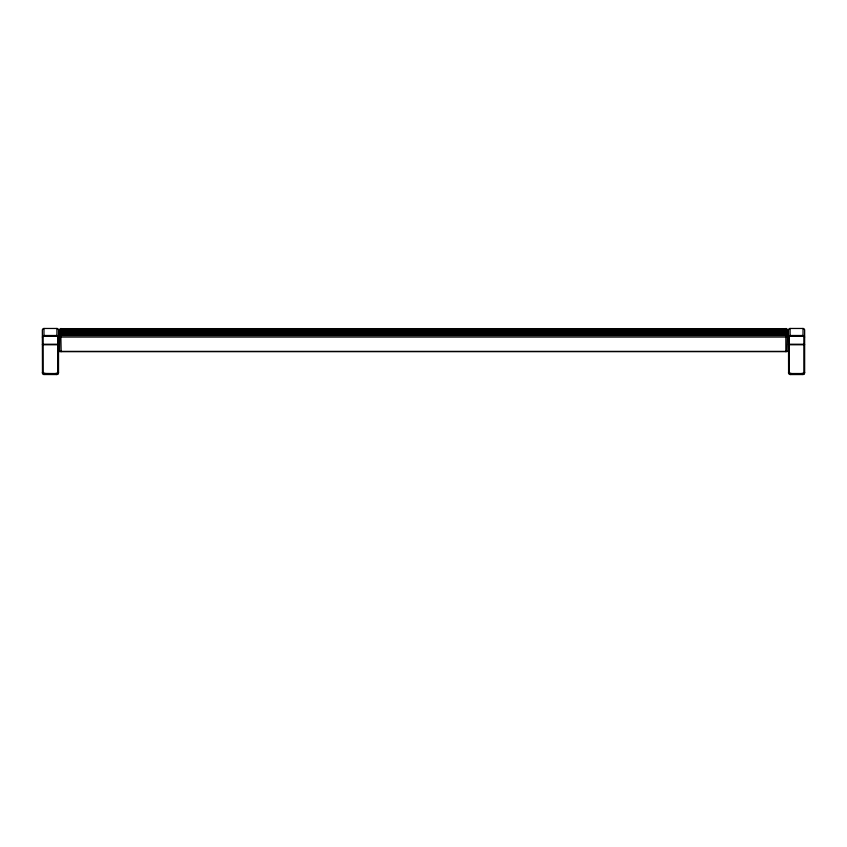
<?xml version="1.0" encoding="UTF-8"?>
<svg xmlns="http://www.w3.org/2000/svg" width="847" height="847" viewBox="0 0 847 847"><rect width="100%" height="100%" fill="white"/><g stroke="black" fill="none" stroke-linecap="round" stroke-linejoin="round"><path stroke-width="1.27" d="M58.528 372.532L58.051 374.088L56.908 374.554L43.822 374.522L42.466 373.559L42.35 330.086A1.62 1.62 0 0 1 43.97 328.467L56.908 328.467A1.62 1.62 0 0 1 58.528 330.086L58.528 372.987L56.908 374.554M804.65 372.532L804.174 374.088L803.03 374.554L790.092 374.554L788.589 373.559L788.472 330.086A1.62 1.62 0 0 1 790.092 328.467L803.03 328.467A1.62 1.62 0 0 1 804.65 330.086L804.65 372.987L803.104 374.522M57.712 372.532L56.94 373.527L43.928 373.527L57.204 373.718M803.845 372.532L803.03 373.771L789.796 373.718M42.35 337.064L43.97 335.497L56.908 335.497L58.528 337.064M788.472 337.064L790.092 335.497L803.03 335.497L804.65 337.064M57.712 373.94L43.155 373.94M803.845 373.94L789.288 373.94M60.92 328.625L786.418 328.636M60.92 329.779L786.418 329.79M60.92 330.986L786.418 330.997M60.92 332.183L786.418 332.193M60.92 333.379L786.418 333.39M60.92 334.576L786.418 334.597M60.719 329.621L786.281 329.621M60.719 330.775L786.281 330.775M60.719 331.982L786.281 331.982M60.719 333.178L786.281 333.178M60.719 334.374L786.281 334.374M60.719 335.571L786.281 335.571M785.847 351.664L785.847 328.52A1.62 1.62 0 0 1 787.466 330.139L786.99 351.643L61.153 351.664L59.534 351.6L59.756 330.108M60.719 328.625L61.153 351.664M60.719 329.79L61.153 329.684A1.62 1.62 0 0 0 59.534 331.293L59.756 331.272M60.719 330.986L61.153 330.881A1.62 1.62 0 0 0 59.534 332.5L59.756 332.469M60.719 332.183L61.153 332.077A1.62 1.62 0 0 0 59.534 333.697L59.756 333.665M60.719 333.39L61.153 333.273A1.62 1.62 0 0 0 59.534 334.893L60.74 334.84M60.719 334.586L61.153 334.48A1.62 1.62 0 0 0 59.534 336.09L59.756 336.068M60.582 329.61L61.153 329.483A1.62 1.62 0 0 0 59.534 331.103L59.756 331.124M60.582 330.775L61.153 330.637A1.62 1.62 0 0 0 59.534 332.257L60.74 332.31M60.582 331.971L61.153 331.833A1.62 1.62 0 0 0 59.534 333.453L59.756 333.485M60.582 333.167L61.153 333.04A1.62 1.62 0 0 0 59.534 334.65L60.74 334.713M60.582 334.364L61.153 334.237A1.62 1.62 0 0 0 59.534 335.857L59.756 335.878M60.582 335.571L61.153 335.433A1.62 1.62 0 0 0 59.534 337.053L787.466 337.053A1.62 1.62 0 0 0 785.847 335.433L786.08 335.581M43.673 336.333L56.908 336.28M787.244 331.124L787.466 331.103A1.62 1.62 0 0 0 785.847 329.483L786.08 329.621M787.244 333.485L787.466 333.453A1.62 1.62 0 0 0 785.847 331.833L786.08 331.982M787.244 335.878L787.466 335.857A1.62 1.62 0 0 0 785.847 334.237L786.08 334.385M786.26 332.31L787.466 332.257A1.62 1.62 0 0 0 785.847 330.637L786.08 330.785M786.26 334.713L787.466 334.65A1.62 1.62 0 0 0 785.847 333.04L786.08 333.178M790.092 336.28L803.327 336.333M43.155 344.253L57.712 344.231M789.288 344.231L803.845 344.253M42.35 344.644L43.155 344.644M57.712 344.644L58.528 344.644M788.472 344.644L789.288 344.644M803.845 344.644L804.65 344.644M43.155 344.771L57.712 344.771M789.288 344.771L803.845 344.771M59.534 351.378L787.466 351.378M789.288 372.532L790.06 373.527L803.03 373.527M786.26 334.84L787.466 334.893A1.62 1.62 0 0 0 785.847 333.273L786.281 333.39M790.092 374.554L788.472 372.532M43.896 374.522L42.35 372.532M787.244 331.272L787.466 331.293A1.62 1.62 0 0 0 785.847 329.684L786.281 329.79M787.244 332.469L787.466 332.5A1.62 1.62 0 0 0 785.847 330.881L786.281 330.986M787.244 333.665L787.466 333.697A1.62 1.62 0 0 0 785.847 332.077L786.281 332.183M787.244 336.068L787.466 336.09A1.62 1.62 0 0 0 785.847 334.48L786.281 334.586M43.896 373.527L43.155 372.532M803.845 335.899L803.845 373.146L801.41 373.591L801.41 374.385M803.03 328.467L803.03 335.497M791.712 374.385L791.712 373.591L789.288 373.146L789.288 335.899M790.092 328.467L790.092 335.497M57.712 335.899L57.712 373.146L55.288 373.591L55.288 374.385M56.908 328.467L56.908 335.497M45.59 374.385L45.59 373.591L43.155 373.146L43.155 335.899M43.97 328.467L43.97 335.497M59.534 330.139A1.62 1.62 0 0 1 61.153 328.52"/></g></svg>
